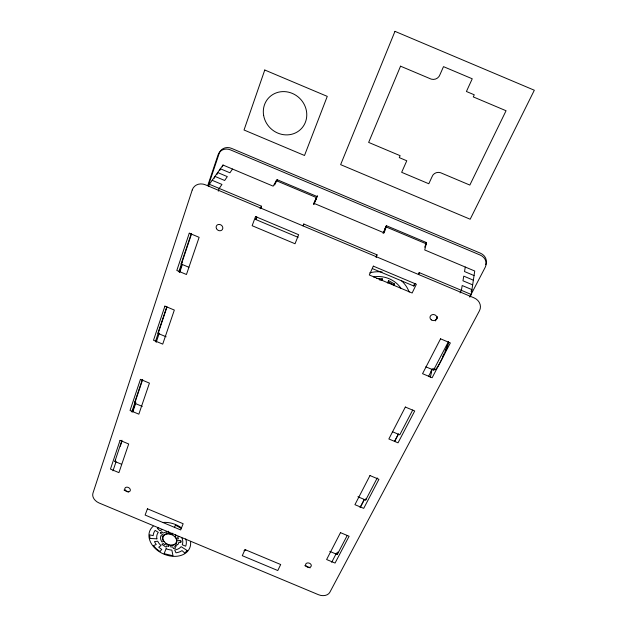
<?xml version="1.0" encoding="UTF-8"?>
<svg xmlns="http://www.w3.org/2000/svg" width="627" height="627" viewBox="0 0 627 627"><rect width="100%" height="100%" fill="white"/><g stroke="black" fill="none" stroke-linecap="round" stroke-linejoin="round"><path stroke-width="0.94" d="M376.568 278.506L382.227 278.78L382.055 280.026L379.382 279.901M469.882 297.041L471.222 294.471L474.733 271.013L424.73 249.961L426.235 243.817L386.107 226.927L383.45 232.844M465.273 267.031L464.521 271.546L474.051 275.559M425.819 366.811L433.586 370.071L433.915 368.323M357.899 496.756L365.721 500.032L366.121 498.394M418.75 274.485L419.212 272.588L471.222 294.471M372.43 268.607L413.851 286.03L414.447 283.631M329.755 551.368L337.271 554.519L337.929 552.003M393.897 285.598L394.375 283.89L388.63 280.63L388.097 281.774L393.521 284.846L394.375 283.89M387.886 283.177L388.63 280.63M381.71 280.473L382.227 278.78M376.114 257.587L377.007 254.828L303.797 224.019L302.959 225.759M386.107 226.927L384.163 232.883L313.79 203.258L316.51 197.615L276.319 180.694L273.16 186.148L223.008 165.034L209.347 184.275L208.728 186.101M121.575 464.262L114.874 461.456L121.983 440.248M142.282 406.421L134.429 403.137L142.368 379.468M166.766 306.736L157.847 333.321L166.139 336.801M188.884 267.267L181.101 263.998L191.337 233.471M120.282 446.259L121.834 441.62M131.803 411.923L142.705 379.437M155.472 341.386L167.001 307.042M178.836 271.781L191.603 233.722M207.803 185.467L218.078 154.838A10.275 9.217 40.6 0 1 230.485 149.892L480.157 255.04A10.267 9.178 3.5 0 1 485.204 267.314L469.842 296.798M132.375 411.774L135.181 403.435M179.369 271.883L181.548 265.401M208.313 185.733L219.207 153.309A10.244 9.193 40.7 0 1 231.575 148.38L480.431 253.183A10.228 9.154 3.4 0 1 485.792 264.688M112.993 470.822L116.066 461.684M132.783 411.97L135.894 402.714M156.186 342.373L159.282 333.156M179.667 272.533L182.473 264.186M214.332 178.201L214.943 176.391L224.662 180.482L227.311 176.61L217.671 172.55L217.067 174.345M219.756 170.552L220.359 168.765L229.929 172.793L232.499 169.031M222.389 166.86L223.008 165.034M218.282 191.172L219.223 188.429L221.966 184.424L212.169 180.302M298.115 237.343L255.722 219.505L256.733 216.785M260.856 208.031L261.522 206.228L209.347 184.275M274.689 185.043L276.319 180.694M275.966 182.222L276.938 179.62L317.043 196.502L313.939 204.245M276.57 181.477L277.22 179.745M174.4 527.66L175.419 525.089L181.556 528.6M303.084 225.798L303.797 224.019M313.743 204.512L316.51 197.615M315.428 200.852L316.118 199.135M316.807 197.419L317.497 195.702M384.79 229.051L386.31 225.681M383.073 233.354L386.491 225.744L426.532 242.602L425.333 245.11M376.224 256.576L377.007 254.828M172.778 533.154L172.127 534.525A7.54 5.518 24 0 0 168.906 533.648L168.561 531.226M425.372 244.13L426.172 242.461M424.628 247.171L426.235 243.817M418.374 274.32L419.212 272.588M413.851 286.03L415.113 283.42M435.357 320.938L437.536 316.643M436.4 319.692L437.27 317.975M460.061 292.911L461.386 290.332L462.185 285.528L471.951 289.635L471.065 291.328M360.063 507.541L364.13 499.735M394.853 440.765L398.466 433.821M430.992 371.38L432.348 368.778M331.675 562.317L336.574 552.912M360.345 507.29L364.397 499.5M394.689 441.369L398.278 434.472M428.703 376.09L432.316 369.154M337.271 554.519L347.17 535.568M365.721 500.032L377.266 477.923M412.738 409.987L399.775 434.817L392.337 431.697M433.586 370.071L448.462 341.574M255.722 219.505L256.952 217.373M114.874 461.456L115.736 459.959M260.056 208.752L261.522 206.228M134.429 403.137L135.722 400.974M181.101 263.998L182.073 262.517M158.647 527.573L157.33 528.381L159.987 530.771A13.575 9.938 24 0 1 162.174 529.627M179.251 536.54L177.566 537.073L178.46 538.718L176.587 538.891A7.54 5.518 24 0 0 174.87 536.398L176.273 535.544L175.497 534.847M124.036 490.04L128.527 491.921M304.761 565.625L310.13 567.874M473.361 280.175L463.753 276.131L462.977 280.794L472.656 284.87M245.839 550.13A22.133 16.537 21.4 0 1 243.997 550.686M190.592 541.932A21.718 15.894 24 0 1 163.96 554.166A21.718 15.894 24 0 1 153.153 526.28M163.216 522.44A21.718 15.894 24 0 1 181.336 527.746M181.838 537.848A13.575 9.938 24 0 1 182.245 544.769L185.663 546.195A17.282 12.65 24 0 0 185.757 538.906M369.758 272.847A30.723 27 15.3 0 1 382.125 271.946M401.476 280.684A30.723 27 15.3 0 1 409.18 292.049M431.65 370.502A19.602 2.532 -67 0 1 430.193 377.297M447.553 344.787A17.227 2.273 -66.7 0 1 446.69 347.17M446.377 347.985A17.227 2.273 -66.7 0 1 445.021 351.332M443.932 353.847A17.227 2.273 -66.7 0 1 442.803 356.301M448.713 342.797A20.095 2.649 -66.7 0 1 440.71 361.473A20.095 2.649 -66.7 0 1 434.582 369.828M373.449 276.922A25.135 22.094 15.3 0 1 401.17 288.585M180.937 541.579L180.858 542.582L178.914 542.049A9.601 7.03 24 0 1 177.551 544.863L175.881 543.719A7.54 5.518 24 0 0 176.947 540.215L180.866 540.592L180.937 541.579M168.945 545.075L168.734 546.579L166.727 545.843L166.084 547.191L161.876 544.322L163.263 543.484L164.877 544.792L165.912 543.672A7.54 5.518 24 0 0 168.945 545.075M192.238 189.95L92.929 493.237A9.029 6.623 27.7 0 0 99.129 503.003L318.477 594.709A9.013 6.607 16.8 0 0 329.833 592.296L479.443 310.78A11.027 9.64 5.7 0 0 473.988 297.833L205.437 184.824A11.043 9.687 38.4 0 0 192.238 189.95M120.055 440.366L110.462 469.09L118.926 472.633L128.692 443.987L120.055 440.366M140.44 379.351L130.04 410.481L138.849 414.173L149.43 383.121L140.44 379.351M164.909 306.117L153.505 340.257L162.722 344.121L174.33 310.067L164.909 306.117M189.276 233.189L176.822 270.464L186.454 274.508L199.12 237.327L189.276 233.189M264.766 70.012L244.036 130.008L304.51 155.488L327.263 96.378L264.766 70.012M147.439 508.795L145.119 515.065L180.678 529.933L183.155 523.733L147.439 508.795M255.526 216.574L252.148 225.712L295.035 243.754L298.648 234.717L255.526 216.574M166.1 548.719L164.141 553.68L173.005 555.765L171.853 550.075A13.575 9.938 24 0 1 166.1 548.719M394.971 31.35L340.633 164.642L470.179 219.231L534.329 90.233L394.971 31.35M400.543 66.18L368.652 142.407L400.12 155.676L399.274 157.612L406.782 160.778L401.656 172.315L428.797 183.75L432.034 176.775A6.732 6.317 5.5 0 1 440.46 172.684L469.842 185.075L506.06 110.744L473.283 96.903L474.255 94.802L466.41 91.487L472.249 78.79L443.501 66.642L440.044 74.48A7.069 6.975 -15.6 0 1 431.219 79.135L400.543 66.18M245.024 549.605L242.273 555.687L277.785 570.531L280.692 564.527L245.024 549.605M373.324 266.138L369.311 274.994L412.127 293.005L416.367 284.243L373.324 266.138M340.492 532.644L326.62 559.527L335.061 563.054L349.098 536.25L340.492 532.644M369.969 475.556L354.929 504.68L363.715 508.356L378.927 479.31L369.969 475.556M405.34 407.041L388.85 438.978L398.035 442.827L414.721 410.975L405.34 407.041M440.554 338.823L422.551 373.684L432.144 377.713L450.358 342.945L440.554 338.823M161.711 549.44L160.018 551.548L156.366 548.813L153.38 545.615L156.241 544.549L154.446 541.65L157.706 541.195A13.575 9.938 24 0 0 161.053 545.561L158.709 547.191L161.711 549.44M187.293 550.577L184.699 552.951L182.018 550.6A17.282 12.65 24 0 1 175.983 552.802L174.651 549.973A13.575 9.938 24 0 0 181.101 546.681L187.293 550.577M160.943 532.354L160.222 533.036L163.584 535.333A7.54 5.518 24 0 1 167.323 533.64L166.657 532.025A9.601 7.03 24 0 0 163.185 533.13L161.774 531.759L160.943 532.354M176.265 545.898L174.651 546.611L175.701 548.123L173.444 548.554L172.793 546.971L170.787 546.956L170.568 545.372A7.54 5.518 24 0 0 174.87 544.534L176.265 545.898M163.631 541.446L161.97 541.971A9.601 7.03 24 0 1 161.021 535.497L162.895 536.359A7.54 5.518 24 0 0 163.631 541.446M156.891 538.828L149.963 538.452L149.681 534.847L153.176 535.662A17.282 12.65 24 0 1 155.182 530.395L158.302 532.354A13.575 9.938 24 0 0 156.891 538.828M263.638 115.486A22.447 20.91 43.4 0 0 299.016 130.769A22.447 20.91 43.4 0 0 292.488 93.478A22.447 20.91 43.4 0 0 263.638 115.486M164.274 541.775A7.14 5.228 24 0 0 176.069 542.81A7.14 5.228 24 0 0 168.89 533.953A7.14 5.228 24 0 0 164.274 541.775M431.282 319.864A3.48 3.033 9.6 0 0 436.87 318.163A3.48 3.033 9.6 0 0 432.175 314.691A3.48 3.033 9.6 0 0 431.282 319.864M216.495 228.69A3.488 3.041 34.4 0 0 222.295 229.647A3.488 3.041 34.4 0 0 219.638 224.45A3.488 3.041 34.4 0 0 216.495 228.69M125.141 490.165A2.931 2.179 26.9 0 0 129.985 491.137A2.931 2.179 26.9 0 0 127.571 487.218A2.931 2.179 26.9 0 0 125.141 490.165M306.242 566.283A2.923 2.171 17.6 0 0 311.133 566.291A2.923 2.171 17.6 0 0 307.951 562.905A2.923 2.171 17.6 0 0 306.242 566.283"/></g></svg>
